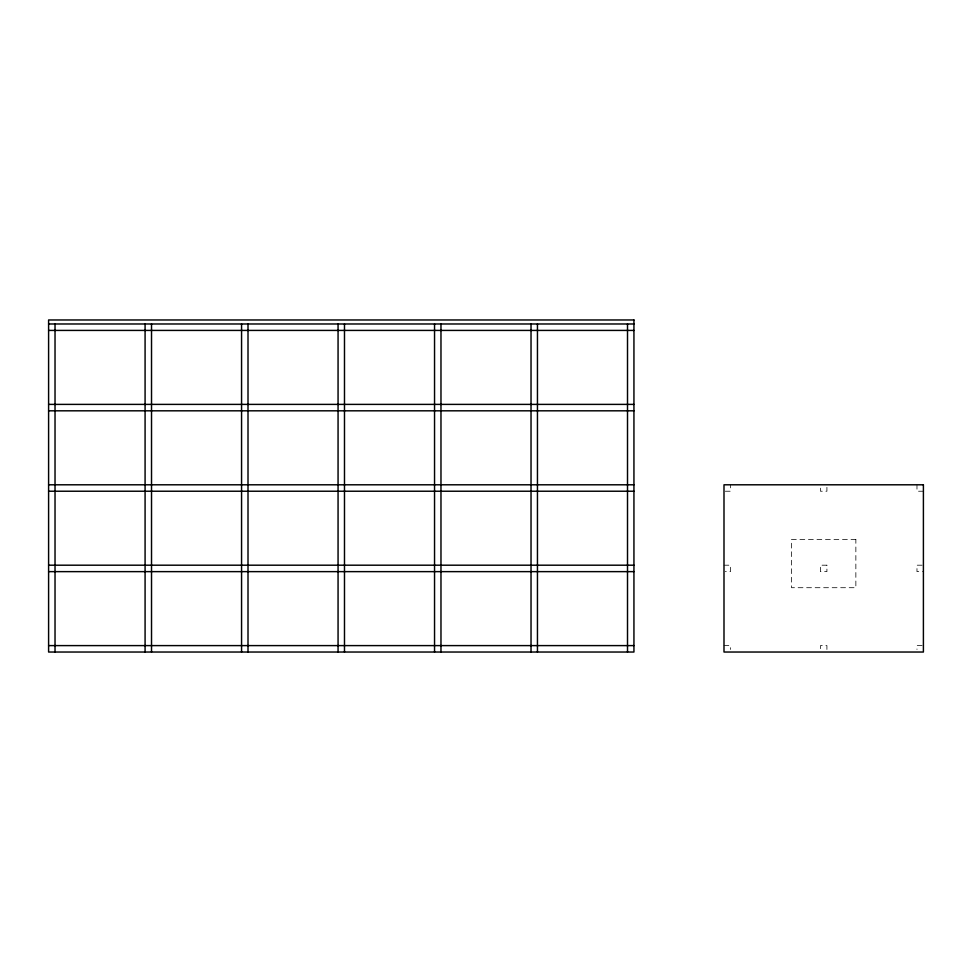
<?xml version="1.0" encoding="UTF-8"?>
<svg xmlns="http://www.w3.org/2000/svg" width="972" height="972" viewBox="0 0 972 972"><rect width="100%" height="100%" fill="white"/><g stroke="black" fill="none" stroke-linecap="round" stroke-linejoin="round"><path stroke-width="0.73" stroke-dasharray="4.86 3.65" d="M725.282 491.225L730.434 491.225L730.434 484.797M923.4 491.225L916.973 491.225L916.973 484.797M723.994 565.194L730.434 565.194L730.434 571.633L725.282 571.633M922.112 565.194L916.973 565.194L916.973 571.633L923.4 571.633M723.994 645.602L730.434 645.602L730.434 649.466M922.112 645.602L916.973 645.602L916.973 649.466M826.917 487.361L826.917 491.225L820.477 491.225L820.477 484.797M826.917 649.466L826.917 645.602L820.477 645.602L820.477 649.466M855.858 539.472L791.536 539.472L791.536 587.708L855.858 587.708L855.858 539.472M826.917 565.194L820.477 565.194L820.477 571.633L826.917 571.633L826.917 565.194"/><path stroke-width="1.46" d="M48.6 323.98L633.938 323.98M48.6 330.419L633.938 330.419M48.6 404.388L633.938 404.388M48.6 410.816L633.938 410.816M48.6 484.797L633.938 484.797M48.6 491.225L633.938 491.225M48.6 565.194L633.938 565.194M48.6 571.633L633.938 571.633M48.6 645.602L633.938 645.602M627.511 323.98L627.511 652.03M537.455 323.98L537.455 652.03M531.028 323.98L531.028 652.03M440.972 323.98L440.972 652.03M434.545 323.98L434.545 652.03M344.489 323.98L344.489 652.03M338.062 323.98L338.062 652.03M248.006 323.98L248.006 652.03M241.566 323.98L241.566 652.03M151.523 323.98L151.523 652.03M145.083 323.98L145.083 652.03M55.027 323.98L55.027 652.03M633.938 319.97L48.6 319.97L48.6 652.03L633.938 652.03L633.938 319.97M923.4 484.797L723.994 484.797L723.994 652.03L923.4 652.03L923.4 484.797"/></g></svg>
